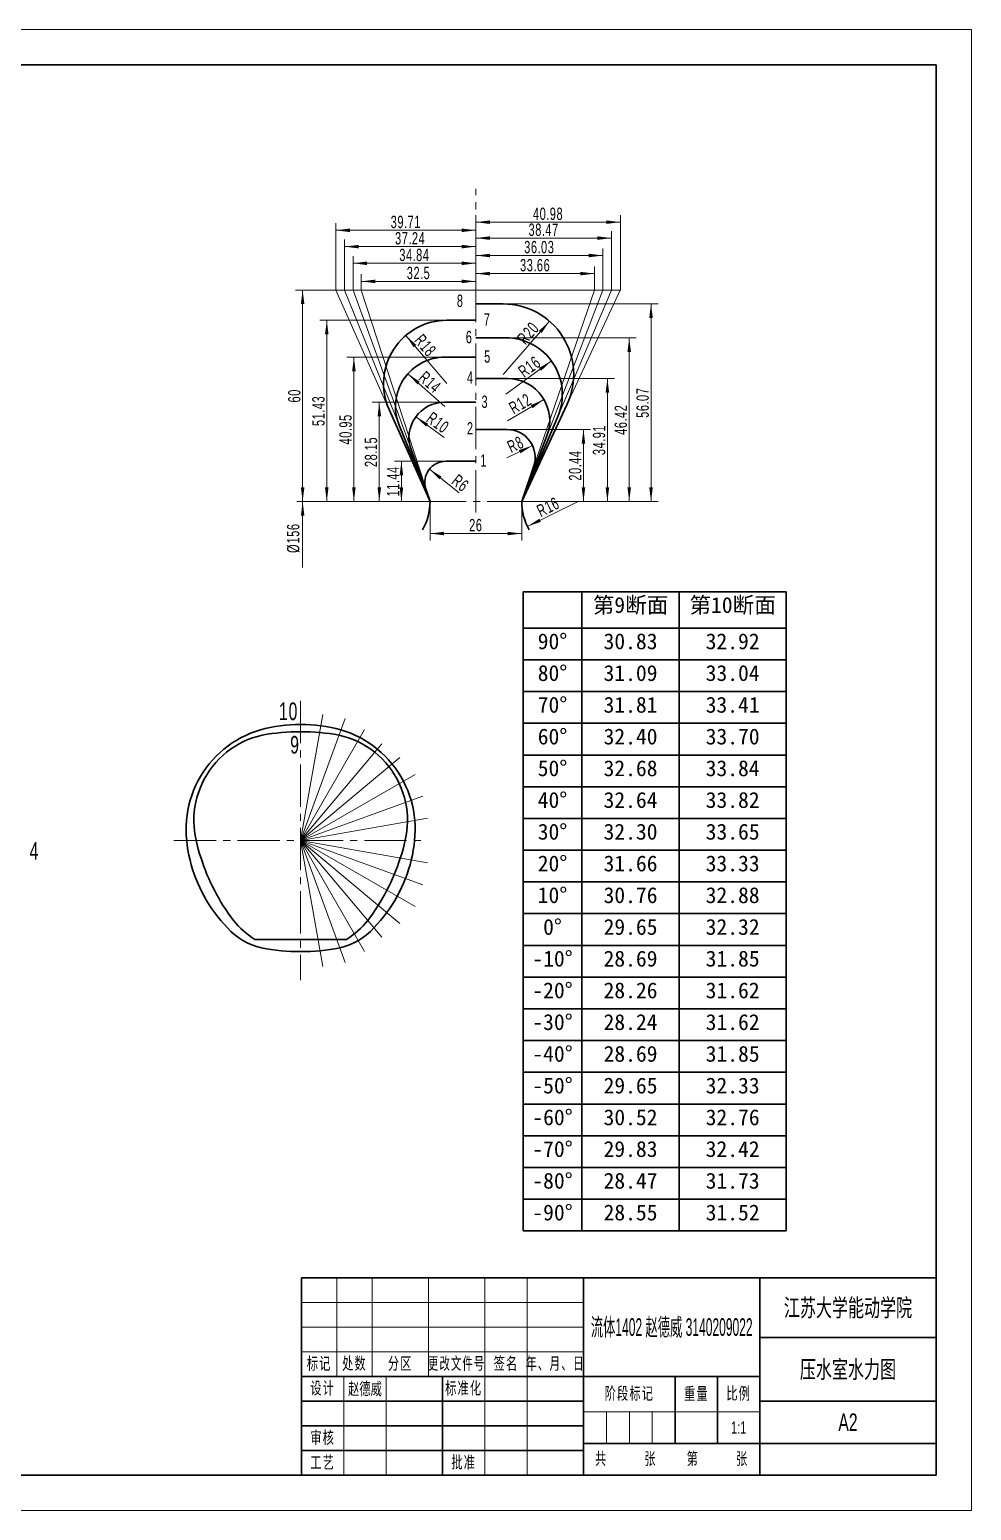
# Model space of a CAD drawing. Header units: millimetres. Extents: x -297 to 297, y -210 to 210.
# Drawn here: x 29.9 to 297, y -210 to 210 of the extents above; entities that cross this region are included whole.
import ezdxf
from ezdxf.enums import TextEntityAlignment as Align

# ---------------------------------------------------------------- set-up
doc = ezdxf.new("R2010")
doc.units = ezdxf.units.MM
doc.linetypes.add('点画线', pattern=[18, 12, -2, 2, -2])
doc.layers.get('0').update_dxf_attribs({"lineweight": 35})
for name, color, linetype, lineweight in [('中心线层', 1, '点画线', 18), ('尺寸线层', 3, 'Continuous', 18), ('粗实线层', 7, 'Continuous', 35), ('细实线层', 7, 'Continuous', 18)]:
    doc.layers.add(name, color=color, linetype=linetype, lineweight=lineweight)
doc.styles.get("Standard").update_dxf_attribs({"font": ''})
doc.styles.add('标准', font='FSGB2312.ttf', dxfattribs={"width": 0.667})
doc.styles.get('Standard').set_extended_font_data('宋体')
doc.dimstyles.new('标准', dxfattribs={"dimtxt": 3.5, "dimasz": 4, "dimexe": 2, "dimexo": 0, "dimtad": 1, "dimdsep": 46, "dimtxsty": '标准', "dimblk": '_CAXARROW', "dimcen": 0, "dimdle": 8, "dimazin": 2, "dimtfac": 0.707107, "dimtdec": 3, "dimtmove": 2, "dimatfit": 3, "dimfxl": 0, "dimfrac": 2, "dimtolj": 1, "dimarcsym": 0})

# ---------------------------------------------------------------- blocks, each defined once
blk = doc.blocks.new('$CAXA_FRAME_13B17AC1$')
at = {"layer": '粗实线层'}
for p, q in [((287, 200), (-287, 200)), ((287, -200), (287, 200)), ((-287, -200), (287, -200))]:
    blk.add_line(p, q, dxfattribs=at)
at = {"layer": '细实线层'}
for p, q in [((297, 210), (-297, 210)), ((297, -210), (297, 210)), ((-297, -210), (297, -210))]:
    blk.add_line(p, q, dxfattribs=at)
blk = doc.blocks.new('$CAXA_TITLE_151E506F$')
at = {"layer": '粗实线层'}
for p, q in [((0, 56), (-180, 56)), ((-180, 56), (-180, 0)), ((-100, 56), (-100, 0)), ((-50, 56), (-50, 0)), ((0, 0), (0, 56)), ((0, 39), (-50, 39)), ((-50, 28), (-180, 28)), ((-140, 28), (-140, 0)), ((-74, 28), (-74, 9)), ((-62, 28), (-62, 9)), ((-100, 21), (-180, 21)), ((0, 21), (-50, 21)), ((-100, 14), (-180, 14)), ((0, 9), (-100, 9)), ((-100, 7), (-180, 7)), ((0, 0), (-180, 0))]:
    blk.add_line(p, q, dxfattribs=at)
at = {"layer": '细实线层'}
for p, q in [((-170, 56), (-170, 28)), ((-160, 56), (-160, 28)), ((-144, 56), (-144, 28)), ((-128, 56), (-128, 0)), ((-116, 56), (-116, 0)), ((-100, 49), (-180, 49)), ((-100, 42), (-180, 42)), ((-100, 35), (-180, 35)), ((-168, 28), (-168, 0)), ((-156, 28), (-156, 0)), ((-50, 18), (-100, 18)), ((-93.5, 18), (-93.5, 9)), ((-87, 18), (-87, 9)), ((-80.5, 18), (-80.5, 9))]:
    blk.add_line(p, q, dxfattribs=at)
at = {"layer": '尺寸线层', "char_height": 3.5, "attachment_point": 5, "line_spacing_factor": 1.369753, "style": '标准'}
for s, insert, width in [('\\T1.1;标记', (-175, 31.5), 18), ('\\T1.1;处数', (-165, 31.5), 18), ('\\T1.1;分区', (-152, 31.5), 30), ('\\T1.1;{\\W0.618357;更改文件号}', (-136, 31.5), 30), ('\\T1.1;签名', (-122, 31.5), 22), ('\\T1.1;{\\W0.634692;年、月、日}', (-108, 31.5), 30), ('\\T1.1;设计', (-174, 24.5), 22), ('\\T1.1;标准化', (-134, 24.5), 22), ('\\T1.1;阶段标记', (-87, 23), 50), ('\\T1.1;重量', (-68, 23), 22), ('\\T1.1;比例', (-56, 23), 22), ('\\T1.1;审核', (-174, 10.5), 22), ('\\T1.1;工艺', (-174, 3.5), 22), ('\\T1.1;批准', (-134, 3.5), 22), ('\\T1.1;共', (-95, 4.5), 8), ('\\T1.1;张', (-81, 4.5), 8), ('\\T1.1;第', (-69, 4.5), 8), ('\\T1.1;张', (-55, 4.5), 8)]:
    blk.add_mtext(s, dxfattribs=dict(at, insert=insert, width=width))
at = {"layer": '尺寸线层', "style": '标准'}
for tag, height, width, p in [('标记C', 3.54, 0.667, (-175, 52.5)), ('处数C', 3.54, 0.667, (-165, 52.5)), ('分区C', 3.54, 0.667, (-152, 52.5)), ('更改文件号C', 3.54, 0.512156, (-136, 52.5)), ('更改签名C', 3.54, 0.459969, (-122, 52.5)), ('更改日期C', 3.54, 0.62723, (-108, 52.5)), ('单位名称', 5.05, 0.667, (-25, 47.5)), ('标记B', 3.54, 0.667, (-175, 45.5)), ('处数B', 3.54, 0.667, (-165, 45.5)), ('分区B', 3.54, 0.667, (-152, 45.5)), ('更改文件号B', 3.54, 0.512156, (-136, 45.5)), ('更改签名B', 3.54, 0.459969, (-122, 45.5)), ('更改日期B', 3.54, 0.62723, (-108, 45.5)), ('材料名称', 5.05, 0.667, (-75, 42)), ('标记A', 3.54, 0.667, (-175, 38.5)), ('处数A', 3.54, 0.667, (-165, 38.5)), ('分区A', 3.54, 0.667, (-152, 38.5)), ('更改文件号A', 3.54, 0.512156, (-136, 38.5)), ('更改签名A', 3.54, 0.459969, (-122, 38.5)), ('更改日期A', 3.54, 0.62723, (-108, 38.5)), ('图纸名称', 5.05, 0.667, (-25, 30)), ('设计', 3.54, 0.667, (-162, 24.5)), ('设计日期', 3.54, 0.667, (-148, 24.5)), ('标准化', 3.54, 0.667, (-122, 24.5)), ('标准化日期', 3.54, 0.569556, (-108, 24.5)), ('图纸编号', 5.05, 0.667, (-25, 15)), ('审核', 3.54, 0.667, (-162, 10.5)), ('审核日期', 3.54, 0.667, (-148, 10.5)), ('阶段标记S', 3.54, 0.229984, (-96.75, 13.5)), ('阶段标记A', 3.54, 0.229984, (-90.25, 13.5)), ('阶段标记B', 3.54, 0.229984, (-83.75, 13.5)), ('阶段标记C', 3.54, 0.229984, (-77.25, 13.5)), ('重量', 3.54, 0.667, (-68, 13.5)), ('图纸比例', 3.54, 0.524733, (-56, 13.5)), ('工艺', 3.54, 0.667, (-162, 3.5)), ('工艺日期', 3.54, 0.667, (-148, 3.5)), ('批准', 3.54, 0.667, (-122, 3.5)), ('批准日期', 3.54, 0.667, (-108, 3.5)), ('页数', 3.54, 0.667, (-88, 4.5)), ('页码', 3.54, 0.667, (-62, 4.5)), ('投影符号', 3.54, 0.667, (-25, 4.5))]:
    blk.add_attdef(tag, text='', height=height, dxfattribs=dict(at, width=width)).set_placement(p, align=Align.MIDDLE_CENTER)
blk = doc.blocks.new('*X3')
at = {"layer": '尺寸线层', "linetype": 'Continuous', "transparency": 16777216}
for points in [[(143.45, 67.07), (147.45, 67.57), (147.45, 66.57)], [(169.45, 67.07), (165.45, 67.57), (165.45, 66.57)]]:
    blk.add_hatch(color=0, dxfattribs=at).paths.add_polyline_path(points, flags=0)
at = {"layer": '尺寸线层', "color": 0, "linetype": 'Continuous', "transparency": 16777216}
for p, q in [((143.45, 76.14), (143.45, 65.07)), ((169.45, 76.14), (169.45, 65.07)), ((143.45, 67.07), (169.45, 67.07))]:
    blk.add_line(p, q, dxfattribs=at)
at = {"layer": '尺寸线层', "color": 0, "transparency": 16777216, "insert": (156.45, 69.43), "char_height": 3.5, "width": 7, "attachment_point": 5, "line_spacing_factor": 1.15057, "style": '标准'}
blk.add_mtext('\\T1.1;26', dxfattribs=at)
blk = doc.blocks.new('_CAXARROW')
blk.add_hatch(color=0).paths.add_polyline_path([(0, 0), (-1, 0.125), (-1, -0.125)], flags=0)
blk = doc.blocks.new('*X4')
at = {"layer": '尺寸线层', "linetype": 'Continuous', "transparency": 16777216}
blk.add_hatch(color=0, dxfattribs=at).paths.add_polyline_path([(177.35, 127.28), (175.1, 123.93), (174.35, 124.59)], flags=0)
at = {"layer": '尺寸线层', "color": 0, "linetype": 'Continuous', "transparency": 16777216}
blk.add_line((177.35, 127.28), (164.2, 112.21), dxfattribs=at)
at = {"layer": '尺寸线层', "color": 0, "linetype": 'Continuous', "transparency": 16777216, "insert": (171.29, 123.91), "char_height": 3.5, "width": 9.6812, "attachment_point": 5, "rotation": 48.8755, "line_spacing_factor": 1.15057, "style": '标准'}
blk.add_mtext('\\T1.1;R20', dxfattribs=at)
blk = doc.blocks.new('*X5')
at = {"layer": '尺寸线层', "linetype": 'Continuous', "transparency": 16777216}
blk.add_hatch(color=0, dxfattribs=at).paths.add_polyline_path([(143.29, 85.32), (146.73, 83.22), (146.11, 82.44)], flags=0)
at = {"layer": '尺寸线层', "color": 0, "linetype": 'Continuous', "transparency": 16777216}
blk.add_line((143.29, 85.32), (151.74, 78.6), dxfattribs=at)
at = {"layer": '尺寸线层', "color": 0, "linetype": 'Continuous', "transparency": 16777216, "insert": (152.05, 81.36), "char_height": 3.5, "width": 7, "attachment_point": 5, "rotation": 321.5053, "line_spacing_factor": 1.15057, "style": '标准'}
blk.add_mtext('\\T1.1;R6', dxfattribs=at)
blk = doc.blocks.new('*X6')
at = {"layer": '尺寸线层', "linetype": 'Continuous', "transparency": 16777216}
blk.add_hatch(color=0, dxfattribs=at).paths.add_polyline_path([(136.59, 123.28), (139.57, 120.56), (138.8, 119.91)], flags=0)
at = {"layer": '尺寸线层', "color": 0, "linetype": 'Continuous', "transparency": 16777216}
blk.add_line((136.59, 123.28), (148.26, 109.58), dxfattribs=at)
at = {"layer": '尺寸线层', "color": 0, "linetype": 'Continuous', "transparency": 16777216, "insert": (142.12, 120.42), "char_height": 3.5, "width": 9.4541, "attachment_point": 5, "rotation": 310.4339, "line_spacing_factor": 1.15057, "style": '标准'}
blk.add_mtext('\\T1.1;R18', dxfattribs=at)
blk = doc.blocks.new('*X7')
at = {"layer": '尺寸线层', "linetype": 'Continuous', "transparency": 16777216}
for points in [[(123.95, 138.59), (127.95, 139.09), (127.95, 138.09)], [(156.45, 138.59), (152.45, 139.09), (152.45, 138.09)]]:
    blk.add_hatch(color=0, dxfattribs=at).paths.add_polyline_path(points, flags=0)
at = {"layer": '尺寸线层', "color": 0, "linetype": 'Continuous', "transparency": 16777216}
for p, q in [((123.95, 136.14), (123.95, 140.59)), ((156.45, 136.14), (156.45, 140.59)), ((123.95, 138.59), (156.45, 138.59))]:
    blk.add_line(p, q, dxfattribs=at)
at = {"layer": '尺寸线层', "color": 0, "transparency": 16777216, "insert": (140.2, 140.95), "char_height": 3.5, "width": 12.5281, "attachment_point": 5, "line_spacing_factor": 1.15057, "style": '标准'}
blk.add_mtext('\\T1.1;32.5', dxfattribs=at)
blk = doc.blocks.new('*X8')
at = {"layer": '尺寸线层', "linetype": 'Continuous', "transparency": 16777216}
for points in [[(156.45, 140.8), (160.45, 141.3), (160.45, 140.3)], [(190.11, 140.8), (186.11, 141.3), (186.11, 140.3)]]:
    blk.add_hatch(color=0, dxfattribs=at).paths.add_polyline_path(points, flags=0)
at = {"layer": '尺寸线层', "color": 0, "linetype": 'Continuous', "transparency": 16777216}
for p, q in [((156.45, 136.14), (156.45, 142.8)), ((190.11, 136.14), (190.11, 142.8)), ((156.45, 140.8), (190.11, 140.8))]:
    blk.add_line(p, q, dxfattribs=at)
at = {"layer": '尺寸线层', "color": 0, "transparency": 16777216, "insert": (173.28, 143.16), "char_height": 3.5, "width": 16.1068, "attachment_point": 5, "line_spacing_factor": 1.15057, "style": '标准'}
blk.add_mtext('\\T1.1;33.66', dxfattribs=at)
blk = doc.blocks.new('*X9')
at = {"layer": '尺寸线层', "linetype": 'Continuous', "transparency": 16777216}
for points in [[(121.61, 143.72), (125.61, 144.22), (125.61, 143.22)], [(156.45, 143.72), (152.45, 144.22), (152.45, 143.22)]]:
    blk.add_hatch(color=0, dxfattribs=at).paths.add_polyline_path(points, flags=0)
at = {"layer": '尺寸线层', "color": 0, "linetype": 'Continuous', "transparency": 16777216}
for p, q in [((121.61, 136.14), (121.61, 145.72)), ((121.61, 143.72), (156.45, 143.72)), ((156.45, 136.14), (156.45, 145.72))]:
    blk.add_line(p, q, dxfattribs=at)
at = {"layer": '尺寸线层', "color": 0, "transparency": 16777216, "insert": (139.03, 146.07), "char_height": 3.5, "width": 16.1068, "attachment_point": 5, "line_spacing_factor": 1.15057, "style": '标准'}
blk.add_mtext('\\T1.1;34.84', dxfattribs=at)
blk = doc.blocks.new('*X10')
at = {"layer": '尺寸线层', "linetype": 'Continuous', "transparency": 16777216}
for points in [[(156.45, 145.93), (160.45, 145.43), (160.45, 146.43)], [(192.48, 145.93), (188.48, 145.43), (188.48, 146.43)]]:
    blk.add_hatch(color=0, dxfattribs=at).paths.add_polyline_path(points, flags=0)
at = {"layer": '尺寸线层', "color": 0, "linetype": 'Continuous', "transparency": 16777216}
for p, q in [((156.45, 136.14), (156.45, 147.93)), ((192.48, 136.14), (192.48, 147.93)), ((192.48, 145.93), (156.45, 145.93))]:
    blk.add_line(p, q, dxfattribs=at)
at = {"layer": '尺寸线层', "color": 0, "transparency": 16777216, "insert": (174.46, 148.29), "char_height": 3.5, "width": 16.233, "attachment_point": 5, "line_spacing_factor": 1.15057, "style": '标准'}
blk.add_mtext('\\T1.1;36.03', dxfattribs=at)
blk = doc.blocks.new('*X11')
at = {"layer": '尺寸线层', "linetype": 'Continuous', "transparency": 16777216}
for points in [[(119.21, 148.45), (123.21, 148.95), (123.21, 147.95)], [(156.45, 148.45), (152.45, 148.95), (152.45, 147.95)]]:
    blk.add_hatch(color=0, dxfattribs=at).paths.add_polyline_path(points, flags=0)
at = {"layer": '尺寸线层', "color": 0, "linetype": 'Continuous', "transparency": 16777216}
for p, q in [((119.21, 136.14), (119.21, 150.45)), ((119.21, 148.45), (156.45, 148.45)), ((156.45, 136.14), (156.45, 150.45))]:
    blk.add_line(p, q, dxfattribs=at)
at = {"layer": '尺寸线层', "color": 0, "transparency": 16777216, "insert": (137.83, 150.8), "char_height": 3.5, "width": 16.1068, "attachment_point": 5, "line_spacing_factor": 1.15057, "style": '标准'}
blk.add_mtext('\\T1.1;37.24', dxfattribs=at)
blk = doc.blocks.new('*X12')
at = {"layer": '尺寸线层', "linetype": 'Continuous', "transparency": 16777216}
for points in [[(156.45, 150.86), (160.45, 150.36), (160.45, 151.36)], [(194.92, 150.86), (190.92, 150.36), (190.92, 151.36)]]:
    blk.add_hatch(color=0, dxfattribs=at).paths.add_polyline_path(points, flags=0)
at = {"layer": '尺寸线层', "color": 0, "linetype": 'Continuous', "transparency": 16777216}
for p, q in [((156.45, 136.14), (156.45, 152.86)), ((194.92, 136.14), (194.92, 152.86)), ((194.92, 150.86), (156.45, 150.86))]:
    blk.add_line(p, q, dxfattribs=at)
at = {"layer": '尺寸线层', "color": 0, "transparency": 16777216, "insert": (175.68, 153.22), "char_height": 3.5, "width": 16.1068, "attachment_point": 5, "line_spacing_factor": 1.15057, "style": '标准'}
blk.add_mtext('\\T1.1;38.47', dxfattribs=at)
blk = doc.blocks.new('*X13')
at = {"layer": '尺寸线层', "linetype": 'Continuous', "transparency": 16777216}
for points in [[(116.73, 153.07), (120.73, 152.57), (120.73, 153.57)], [(156.45, 153.07), (152.45, 152.57), (152.45, 153.57)]]:
    blk.add_hatch(color=0, dxfattribs=at).paths.add_polyline_path(points, flags=0)
at = {"layer": '尺寸线层', "color": 0, "linetype": 'Continuous', "transparency": 16777216}
for p, q in [((116.73, 136.14), (116.73, 155.07)), ((156.45, 153.07), (116.73, 153.07)), ((156.45, 136.14), (156.45, 155.07))]:
    blk.add_line(p, q, dxfattribs=at)
at = {"layer": '尺寸线层', "color": 0, "transparency": 16777216, "insert": (136.59, 155.43), "char_height": 3.5, "width": 15.9301, "attachment_point": 5, "line_spacing_factor": 1.15057, "style": '标准'}
blk.add_mtext('\\T1.1;39.71', dxfattribs=at)
blk = doc.blocks.new('*X14')
at = {"layer": '尺寸线层', "linetype": 'Continuous', "transparency": 16777216}
for points in [[(156.45, 155.38), (160.45, 154.88), (160.45, 155.88)], [(197.43, 155.38), (193.43, 154.88), (193.43, 155.88)]]:
    blk.add_hatch(color=0, dxfattribs=at).paths.add_polyline_path(points, flags=0)
at = {"layer": '尺寸线层', "color": 0, "linetype": 'Continuous', "transparency": 16777216}
for p, q in [((156.45, 136.14), (156.45, 157.38)), ((197.43, 136.14), (197.43, 157.38)), ((197.43, 155.38), (156.45, 155.38))]:
    blk.add_line(p, q, dxfattribs=at)
at = {"layer": '尺寸线层', "color": 0, "transparency": 16777216, "insert": (176.94, 157.74), "char_height": 3.5, "width": 16.3592, "attachment_point": 5, "line_spacing_factor": 1.15057, "style": '标准'}
blk.add_mtext('\\T1.1;40.98', dxfattribs=at)
blk = doc.blocks.new('*X15')
at = {"layer": '尺寸线层', "linetype": 'Continuous', "transparency": 16777216}
blk.add_hatch(color=0, dxfattribs=at).paths.add_polyline_path([(171.09, 69.08), (174.46, 71.29), (174.9, 70.4)], flags=0)
at = {"layer": '尺寸线层', "color": 0, "linetype": 'Continuous', "transparency": 16777216}
blk.add_line((171.09, 69.08), (185.45, 76.14), dxfattribs=at)
at = {"layer": '尺寸线层', "color": 0, "linetype": 'Continuous', "transparency": 16777216, "insert": (176.95, 74.59), "char_height": 3.5, "width": 9.4793, "attachment_point": 5, "rotation": 26.1874, "line_spacing_factor": 1.15057, "style": '标准'}
blk.add_mtext('\\T1.1;R16', dxfattribs=at)
blk = doc.blocks.new('*X16')
at = {"layer": '尺寸线层', "linetype": 'Continuous', "transparency": 16777216}
for points in [[(135.33, 87.58), (135.83, 83.58), (134.83, 83.58)], [(135.33, 76.14), (135.83, 80.14), (134.83, 80.14)]]:
    blk.add_hatch(color=0, dxfattribs=at).paths.add_polyline_path(points, flags=0)
at = {"layer": '尺寸线层', "color": 0, "linetype": 'Continuous', "transparency": 16777216}
for p, q in [((147.99, 87.58), (133.33, 87.58)), ((135.33, 87.58), (135.33, 76.14)), ((143.45, 76.14), (133.33, 76.14))]:
    blk.add_line(p, q, dxfattribs=at)
at = {"layer": '尺寸线层', "color": 0, "transparency": 16777216, "insert": (132.97, 81.86), "char_height": 3.5, "width": 16.2077, "attachment_point": 5, "rotation": 90, "line_spacing_factor": 1.15057, "style": '标准'}
blk.add_mtext('\\T1.1;11.44', dxfattribs=at)
blk = doc.blocks.new('*X17')
at = {"layer": '尺寸线层', "linetype": 'Continuous', "transparency": 16777216}
for points in [[(129.07, 104.29), (129.57, 100.29), (128.57, 100.29)], [(129.07, 76.14), (129.57, 80.14), (128.57, 80.14)]]:
    blk.add_hatch(color=0, dxfattribs=at).paths.add_polyline_path(points, flags=0)
at = {"layer": '尺寸线层', "color": 0, "linetype": 'Continuous', "transparency": 16777216}
for p, q in [((147.48, 104.29), (127.07, 104.29)), ((129.07, 104.29), (129.07, 76.14)), ((143.45, 76.14), (127.07, 76.14))]:
    blk.add_line(p, q, dxfattribs=at)
at = {"layer": '尺寸线层', "color": 0, "transparency": 16777216, "insert": (126.72, 90.21), "char_height": 3.5, "width": 16.3339, "attachment_point": 5, "rotation": 90, "line_spacing_factor": 1.15057, "style": '标准'}
blk.add_mtext('\\T1.1;28.15', dxfattribs=at)
blk = doc.blocks.new('*X18')
at = {"layer": '尺寸线层', "linetype": 'Continuous', "transparency": 16777216}
for points in [[(121.86, 117.09), (121.36, 113.09), (122.36, 113.09)], [(121.86, 76.14), (121.36, 80.14), (122.36, 80.14)]]:
    blk.add_hatch(color=0, dxfattribs=at).paths.add_polyline_path(points, flags=0)
at = {"layer": '尺寸线层', "color": 0, "linetype": 'Continuous', "transparency": 16777216}
for p, q in [((147.66, 117.09), (119.86, 117.09)), ((121.86, 76.14), (121.86, 117.09)), ((143.22, 76.14), (119.86, 76.14))]:
    blk.add_line(p, q, dxfattribs=at)
at = {"layer": '尺寸线层', "color": 0, "transparency": 16777216, "insert": (119.5, 96.62), "char_height": 3.5, "width": 16.3592, "attachment_point": 5, "rotation": 90, "line_spacing_factor": 1.15057, "style": '标准'}
blk.add_mtext('\\T1.1;40.95', dxfattribs=at)
blk = doc.blocks.new('*X19')
at = {"layer": '尺寸线层', "linetype": 'Continuous', "transparency": 16777216}
for points in [[(114.16, 127.58), (114.66, 123.58), (113.66, 123.58)], [(114.16, 76.14), (114.66, 80.14), (113.66, 80.14)]]:
    blk.add_hatch(color=0, dxfattribs=at).paths.add_polyline_path(points, flags=0)
at = {"layer": '尺寸线层', "color": 0, "linetype": 'Continuous', "transparency": 16777216}
for p, q in [((148.26, 127.58), (112.16, 127.58)), ((114.16, 127.58), (114.16, 76.14)), ((143.45, 76.14), (112.16, 76.14))]:
    blk.add_line(p, q, dxfattribs=at)
at = {"layer": '尺寸线层', "color": 0, "transparency": 16777216, "insert": (111.81, 101.86), "char_height": 3.5, "width": 16.4096, "attachment_point": 5, "rotation": 90, "line_spacing_factor": 1.15057, "style": '标准'}
blk.add_mtext('\\T1.1;51.43', dxfattribs=at)
blk = doc.blocks.new('*X20')
at = {"layer": '尺寸线层', "linetype": 'Continuous', "transparency": 16777216}
for points in [[(186.97, 96.58), (187.47, 92.58), (186.47, 92.58)], [(186.97, 76.14), (187.47, 80.14), (186.47, 80.14)]]:
    blk.add_hatch(color=0, dxfattribs=at).paths.add_polyline_path(points, flags=0)
at = {"layer": '尺寸线层', "color": 0, "linetype": 'Continuous', "transparency": 16777216}
for p, q in [((165.27, 96.58), (188.97, 96.58)), ((186.97, 96.58), (186.97, 76.14)), ((169.45, 76.14), (188.97, 76.14))]:
    blk.add_line(p, q, dxfattribs=at)
at = {"layer": '尺寸线层', "color": 0, "transparency": 16777216, "insert": (184.62, 86.36), "char_height": 3.5, "width": 16.3592, "attachment_point": 5, "rotation": 90, "line_spacing_factor": 1.15057, "style": '标准'}
blk.add_mtext('\\T1.1;20.44', dxfattribs=at)
blk = doc.blocks.new('*X21')
at = {"layer": '尺寸线层', "linetype": 'Continuous', "transparency": 16777216}
for points in [[(193.76, 111.05), (194.26, 107.05), (193.26, 107.05)], [(193.76, 76.14), (194.26, 80.14), (193.26, 80.14)]]:
    blk.add_hatch(color=0, dxfattribs=at).paths.add_polyline_path(points, flags=0)
at = {"layer": '尺寸线层', "color": 0, "linetype": 'Continuous', "transparency": 16777216}
for p, q in [((165.39, 111.05), (195.76, 111.05)), ((193.76, 111.05), (193.76, 76.14)), ((169.45, 76.14), (195.76, 76.14))]:
    blk.add_line(p, q, dxfattribs=at)
at = {"layer": '尺寸线层', "color": 0, "transparency": 16777216, "insert": (191.41, 93.6), "char_height": 3.5, "width": 15.9301, "attachment_point": 5, "rotation": 90, "line_spacing_factor": 1.15057, "style": '标准'}
blk.add_mtext('\\T1.1;34.91', dxfattribs=at)
blk = doc.blocks.new('*X22')
at = {"layer": '尺寸线层', "linetype": 'Continuous', "transparency": 16777216}
for points in [[(199.95, 122.56), (199.45, 118.56), (200.45, 118.56)], [(199.95, 76.14), (199.45, 80.14), (200.45, 80.14)]]:
    blk.add_hatch(color=0, dxfattribs=at).paths.add_polyline_path(points, flags=0)
at = {"layer": '尺寸线层', "color": 0, "linetype": 'Continuous', "transparency": 16777216}
for p, q in [((164.98, 122.56), (201.95, 122.56)), ((199.95, 76.14), (199.95, 122.56)), ((169.63, 76.14), (201.95, 76.14))]:
    blk.add_line(p, q, dxfattribs=at)
at = {"layer": '尺寸线层', "color": 0, "transparency": 16777216, "insert": (197.59, 99.35), "char_height": 3.5, "width": 16.3844, "attachment_point": 5, "rotation": 90, "line_spacing_factor": 1.15057, "style": '标准'}
blk.add_mtext('\\T1.1;46.42', dxfattribs=at)
blk = doc.blocks.new('*X23')
at = {"layer": '尺寸线层', "linetype": 'Continuous', "transparency": 16777216}
for points in [[(206.13, 132.21), (206.63, 128.21), (205.63, 128.21)], [(206.13, 76.14), (206.63, 80.14), (205.63, 80.14)]]:
    blk.add_hatch(color=0, dxfattribs=at).paths.add_polyline_path(points, flags=0)
at = {"layer": '尺寸线层', "color": 0, "linetype": 'Continuous', "transparency": 16777216}
for p, q in [((164.2, 132.21), (208.13, 132.21)), ((206.13, 132.21), (206.13, 76.14)), ((169.45, 76.14), (208.13, 76.14))]:
    blk.add_line(p, q, dxfattribs=at)
at = {"layer": '尺寸线层', "color": 0, "transparency": 16777216, "insert": (203.78, 104.18), "char_height": 3.5, "width": 16.2835, "attachment_point": 5, "rotation": 90, "line_spacing_factor": 1.15057, "style": '标准'}
blk.add_mtext('\\T1.1;56.07', dxfattribs=at)
blk = doc.blocks.new('*X24')
at = {"layer": '尺寸线层', "linetype": 'Continuous', "transparency": 16777216}
blk.add_hatch(color=0, dxfattribs=at).paths.add_polyline_path([(177.9, 116.01), (174.96, 113.24), (174.37, 114.05)], flags=0)
at = {"layer": '尺寸线层', "color": 0, "linetype": 'Continuous', "transparency": 16777216}
blk.add_line((177.9, 116.01), (164.98, 106.56), dxfattribs=at)
at = {"layer": '尺寸线层', "color": 0, "linetype": 'Continuous', "transparency": 16777216, "insert": (171.67, 114.37), "char_height": 3.5, "width": 9.4793, "attachment_point": 5, "rotation": 36.1684, "line_spacing_factor": 1.15057, "style": '标准'}
blk.add_mtext('\\T1.1;R16', dxfattribs=at)
blk = doc.blocks.new('*X25')
at = {"layer": '尺寸线层', "linetype": 'Continuous', "transparency": 16777216}
blk.add_hatch(color=0, dxfattribs=at).paths.add_polyline_path([(137.2, 112.4), (140.52, 110.12), (139.86, 109.37)], flags=0)
at = {"layer": '尺寸线层', "color": 0, "linetype": 'Continuous', "transparency": 16777216}
blk.add_line((137.2, 112.4), (147.66, 103.09), dxfattribs=at)
at = {"layer": '尺寸线层', "color": 0, "linetype": 'Continuous', "transparency": 16777216, "insert": (143.44, 110.01), "char_height": 3.5, "width": 9.4793, "attachment_point": 5, "rotation": 318.3048, "line_spacing_factor": 1.15057, "style": '标准'}
blk.add_mtext('\\T1.1;R14', dxfattribs=at)
blk = doc.blocks.new('*X26')
at = {"layer": '尺寸线层', "linetype": 'Continuous', "transparency": 16777216}
blk.add_hatch(color=0, dxfattribs=at).paths.add_polyline_path([(175.77, 105.07), (172.56, 102.63), (172.06, 103.5)], flags=0)
at = {"layer": '尺寸线层', "color": 0, "linetype": 'Continuous', "transparency": 16777216}
blk.add_line((175.77, 105.07), (165.39, 99.05), dxfattribs=at)
at = {"layer": '尺寸线层', "color": 0, "linetype": 'Continuous', "transparency": 16777216, "insert": (169.05, 103.9), "char_height": 3.5, "width": 9.4793, "attachment_point": 5, "rotation": 30.1052, "line_spacing_factor": 1.15057, "style": '标准'}
blk.add_mtext('\\T1.1;R12', dxfattribs=at)
blk = doc.blocks.new('*X27')
at = {"layer": '尺寸线层', "linetype": 'Continuous', "transparency": 16777216}
blk.add_hatch(color=0, dxfattribs=at).paths.add_polyline_path([(139.4, 100.17), (142.93, 98.22), (142.34, 97.41)], flags=0)
at = {"layer": '尺寸线层', "color": 0, "linetype": 'Continuous', "transparency": 16777216}
blk.add_line((139.4, 100.17), (147.48, 94.29), dxfattribs=at)
at = {"layer": '尺寸线层', "color": 0, "linetype": 'Continuous', "transparency": 16777216, "insert": (145.67, 98.52), "char_height": 3.5, "width": 9.6812, "attachment_point": 5, "rotation": 323.9704, "line_spacing_factor": 1.15057, "style": '标准'}
blk.add_mtext('\\T1.1;R10', dxfattribs=at)
blk = doc.blocks.new('*X28')
at = {"layer": '尺寸线层', "linetype": 'Continuous', "transparency": 16777216}
blk.add_hatch(color=0, dxfattribs=at).paths.add_polyline_path([(172.5, 92), (169.1, 89.84), (168.67, 90.75)], flags=0)
at = {"layer": '尺寸线层', "color": 0, "linetype": 'Continuous', "transparency": 16777216}
blk.add_line((172.5, 92), (165.27, 88.58), dxfattribs=at)
at = {"layer": '尺寸线层', "color": 0, "linetype": 'Continuous', "transparency": 16777216, "insert": (167.71, 92.34), "char_height": 3.5, "width": 7, "attachment_point": 5, "rotation": 25.3028, "line_spacing_factor": 1.15057, "style": '标准'}
blk.add_mtext('\\T1.1;R8', dxfattribs=at)
blk = doc.blocks.new('*X29')
at = {"layer": '尺寸线层', "linetype": 'Continuous', "transparency": 16777216}
for points in [[(107.32, 136.14), (107.82, 132.14), (106.82, 132.14)], [(107.32, 76.14), (107.82, 80.14), (106.82, 80.14)]]:
    blk.add_hatch(color=0, dxfattribs=at).paths.add_polyline_path(points, flags=0)
at = {"layer": '尺寸线层', "color": 0, "linetype": 'Continuous', "transparency": 16777216}
for p, q in [((116.73, 136.14), (105.32, 136.14)), ((107.32, 136.14), (107.32, 76.14)), ((105.69, 76.14), (109.32, 76.14))]:
    blk.add_line(p, q, dxfattribs=at)
at = {"layer": '尺寸线层', "color": 0, "transparency": 16777216, "insert": (104.97, 106.14), "char_height": 3.5, "width": 7, "attachment_point": 5, "rotation": 90, "line_spacing_factor": 1.15057, "style": '标准'}
blk.add_mtext('\\T1.1;60', dxfattribs=at)
blk = doc.blocks.new('*X30')
at = {"layer": '尺寸线层', "linetype": 'Continuous'}
blk.add_hatch(color=0, dxfattribs=at).paths.add_polyline_path([(107.32, 76.14), (107.82, 72.14), (106.82, 72.14)], flags=0)
blk.add_hatch(color=0, dxfattribs=at).paths.add_polyline_path([(107.32, 76.14), (107.82, 72.14), (106.82, 72.14)], flags=0)
blk.add_hatch(color=0, dxfattribs=at).paths.add_polyline_path([(107.32, 76.14), (107.82, 72.14), (106.82, 72.14)], flags=0)
blk.add_hatch(color=0, dxfattribs=at).paths.add_polyline_path([(107.32, 76.14), (107.82, 72.14), (106.82, 72.14)], flags=0)
blk.add_hatch(color=0, dxfattribs=at).paths.add_polyline_path([(107.32, 76.14), (107.82, 72.14), (106.82, 72.14)], flags=0)
blk.add_hatch(color=0, dxfattribs=at).paths.add_polyline_path([(107.32, 76.14), (107.82, 72.14), (106.82, 72.14)], flags=0)
blk.add_hatch(color=0, dxfattribs=at).paths.add_polyline_path([(107.32, 76.14), (107.82, 72.14), (106.82, 72.14)], flags=0)
blk.add_hatch(color=0, dxfattribs=at).paths.add_polyline_path([(107.32, 76.14), (107.82, 72.14), (106.82, 72.14)], flags=0)
blk.add_hatch(color=0, dxfattribs=at).paths.add_polyline_path([(107.32, 76.14), (107.82, 72.14), (106.82, 72.14)], flags=0)
blk.add_hatch(color=0, dxfattribs=at).paths.add_polyline_path([(107.32, 76.14), (107.82, 72.14), (106.82, 72.14)], flags=0)
blk.add_hatch(color=0, dxfattribs=at).paths.add_polyline_path([(107.32, 76.14), (107.82, 72.14), (106.82, 72.14)], flags=0)
blk.add_hatch(color=0, dxfattribs=at).paths.add_polyline_path([(107.32, 76.14), (107.82, 72.14), (106.82, 72.14)], flags=0)
blk.add_hatch(color=0, dxfattribs=at).paths.add_polyline_path([(107.32, 76.14), (107.82, 72.14), (106.82, 72.14)], flags=0)
blk.add_hatch(color=0, dxfattribs=at).paths.add_polyline_path([(107.32, 76.14), (107.82, 72.14), (106.82, 72.14)], flags=0)
blk.add_hatch(color=0, dxfattribs=at).paths.add_polyline_path([(107.32, 76.14), (107.82, 72.14), (106.82, 72.14)], flags=0)
blk.add_hatch(color=0, dxfattribs=at).paths.add_polyline_path([(107.32, 76.14), (107.82, 72.14), (106.82, 72.14)], flags=0)
at = {"layer": '尺寸线层', "color": 0, "linetype": 'Continuous'}
for q in [(107.32, 57.43), (107.32, 76.14), (107.32, 57.43), (107.32, 76.14), (107.32, 57.43), (107.32, 76.14), (107.32, 57.43), (107.32, 76.14), (107.32, 57.43), (107.32, 76.14), (107.32, 57.43), (107.32, 76.14), (107.32, 57.43), (107.32, 76.14), (107.32, 57.43), (107.32, 76.14), (107.32, 57.43), (107.32, 76.14), (107.32, 57.43), (107.32, 76.14), (107.32, 57.43), (107.32, 76.14), (107.32, 57.43), (107.32, 76.14), (107.32, 57.43), (107.32, 76.14), (107.32, 57.43), (107.32, 76.14), (107.32, 57.43), (107.32, 76.14), (107.32, 57.43), (107.32, 76.14)]:
    blk.add_line((107.32, 76.14), q, dxfattribs=at)
at = {"layer": '尺寸线层', "color": 0, "insert": (104.7, 65.76), "char_height": 3.5, "width": 15.0771, "attachment_point": 5, "rotation": 90, "line_spacing_factor": 1.15057, "style": '标准'}
blk.add_mtext('\\T1.1;%%C156', dxfattribs=at)
blk.add_mtext('\\T1.1;%%C156', dxfattribs=at)
blk.add_mtext('\\T1.1;%%C156', dxfattribs=at)
blk.add_mtext('\\T1.1;%%C156', dxfattribs=at)
blk.add_mtext('\\T1.1;%%C156', dxfattribs=at)
blk.add_mtext('\\T1.1;%%C156', dxfattribs=at)
blk.add_mtext('\\T1.1;%%C156', dxfattribs=at)
blk.add_mtext('\\T1.1;%%C156', dxfattribs=at)
blk.add_mtext('\\T1.1;%%C156', dxfattribs=at)
blk.add_mtext('\\T1.1;%%C156', dxfattribs=at)
blk.add_mtext('\\T1.1;%%C156', dxfattribs=at)
blk.add_mtext('\\T1.1;%%C156', dxfattribs=at)
blk.add_mtext('\\T1.1;%%C156', dxfattribs=at)
blk.add_mtext('\\T1.1;%%C156', dxfattribs=at)
blk.add_mtext('\\T1.1;%%C156', dxfattribs=at)
blk.add_mtext('\\T1.1;%%C156', dxfattribs=at)
blk = doc.blocks.new('*T33')
at = {"layer": '粗实线层', "color": 0, "linetype": 'ByBlock', "lineweight": -2}
for p, q in [((0, 0), (74.63, 0)), ((0, 0), (0, -181.29)), ((16.72, 0), (16.72, -181.29)), ((44.27, 0), (44.27, -181.29)), ((74.63, 0), (74.63, -181.29)), ((0, -10.29), (74.63, -10.29)), ((0, -19.29), (74.63, -19.29)), ((0, -28.29), (74.63, -28.29)), ((0, -37.29), (74.63, -37.29)), ((0, -46.29), (74.63, -46.29)), ((0, -55.29), (74.63, -55.29)), ((0, -64.29), (74.63, -64.29)), ((0, -73.29), (74.63, -73.29)), ((0, -82.29), (74.63, -82.29)), ((0, -91.29), (74.63, -91.29)), ((0, -100.29), (74.63, -100.29)), ((0, -109.29), (74.63, -109.29)), ((0, -118.29), (74.63, -118.29)), ((0, -127.29), (74.63, -127.29)), ((0, -136.29), (74.63, -136.29)), ((0, -145.29), (74.63, -145.29)), ((0, -154.29), (74.63, -154.29)), ((0, -163.29), (74.63, -163.29)), ((0, -172.29), (74.63, -172.29)), ((0, -181.29), (74.63, -181.29))]:
    blk.add_line(p, q, dxfattribs=at)
at = {"layer": '粗实线层', "color": 0, "char_height": 4.5, "attachment_point": 2}
for s, insert, width in [('第9断面', (30.49, -1.5), 24.5504), ('第10断面', (59.45, -1.5), 27.3637), ('90%%D', (8.36, -11.79), 13.715), ('30.83', (30.49, -11.79), 24.5504), ('32.92', (59.45, -11.79), 27.3637), ('80%%D', (8.36, -20.79), 13.715), ('31.09', (30.49, -20.79), 24.5504), ('33.04', (59.45, -20.79), 27.3637), ('70%%D', (8.36, -29.79), 13.715), ('31.81', (30.49, -29.79), 24.5504), ('33.41', (59.45, -29.79), 27.3637), ('60%%D', (8.36, -38.79), 13.715), ('32.40', (30.49, -38.79), 24.5504), ('33.70', (59.45, -38.79), 27.3637), ('50%%D', (8.36, -47.79), 13.715), ('32.68', (30.49, -47.79), 24.5504), ('33.84', (59.45, -47.79), 27.3637), ('40%%D', (8.36, -56.79), 13.715), ('32.64', (30.49, -56.79), 24.5504), ('33.82', (59.45, -56.79), 27.3637), ('30%%D', (8.36, -65.79), 13.715), ('32.30', (30.49, -65.79), 24.5504), ('33.65', (59.45, -65.79), 27.3637), ('20%%D', (8.36, -74.79), 13.715), ('31.66', (30.49, -74.79), 24.5504), ('33.33', (59.45, -74.79), 27.3637), ('10%%D', (8.36, -83.79), 13.715), ('30.76', (30.49, -83.79), 24.5504), ('32.88', (59.45, -83.79), 27.3637), ('0%%D', (8.36, -92.79), 13.715), ('29.65', (30.49, -92.79), 24.5504), ('32.32', (59.45, -92.79), 27.3637), ('-10%%D', (8.36, -101.79), 13.715), ('28.69', (30.49, -101.79), 24.5504), ('31.85', (59.45, -101.79), 27.3637), ('-20%%D', (8.36, -110.79), 13.715), ('28.26', (30.49, -110.79), 24.5504), ('31.62', (59.45, -110.79), 27.3637), ('-30%%D', (8.36, -119.79), 13.715), ('28.24', (30.49, -119.79), 24.5504), ('31.62', (59.45, -119.79), 27.3637), ('-40%%D', (8.36, -128.79), 13.715), ('28.69', (30.49, -128.79), 24.5504), ('31.85', (59.45, -128.79), 27.3637), ('-50%%D', (8.36, -137.79), 13.715), ('29.65', (30.49, -137.79), 24.5504), ('32.33', (59.45, -137.79), 27.3637), ('-60%%D', (8.36, -146.79), 13.715), ('30.52', (30.49, -146.79), 24.5504), ('32.76', (59.45, -146.79), 27.3637), ('-70%%D', (8.36, -155.79), 13.715), ('29.83', (30.49, -155.79), 24.5504), ('32.42', (59.45, -155.79), 27.3637), ('-80%%D', (8.36, -164.79), 13.715), ('28.47', (30.49, -164.79), 24.5504), ('31.73', (59.45, -164.79), 27.3637), ('-90%%D', (8.36, -173.79), 13.715), ('28.55', (30.49, -173.79), 24.5504), ('31.52', (59.45, -173.79), 27.3637)]:
    blk.add_mtext(s, dxfattribs=dict(at, insert=insert, width=width))

msp = doc.modelspace()

# ---------------------------------------------------------------- linework, layer by layer
at = {"layer": '中心线层'}
for p, q in [((156.447, 73.015), (156.447, 164.884)), ((105.689, 76.141), (207.206, 76.141)), ((106.753, 19.592), (106.753, -59.592)), ((70.821, -20), (142.684, -20))]:
    msp.add_line(p, q, dxfattribs=at)
at = {"layer": '尺寸线层'}
for p, q in [((197.426, 136.141), (116.734, 136.141)), ((143.447, 76.141), (116.734, 136.141)), ((143.447, 76.141), (119.206, 136.141)), ((143.447, 76.141), (121.609, 136.141)), ((143.447, 76.141), (123.952, 136.141)), ((169.447, 76.141), (190.107, 136.141)), ((169.447, 76.141), (192.479, 136.141)), ((169.447, 76.141), (194.916, 136.141)), ((169.447, 76.141), (197.426, 136.141)), ((107.324, 79.436), (107.324, 60.429)), ((106.753, -20), (113.058, 15.762)), ((106.753, -20), (119.353, 14.619)), ((106.753, -20), (124.91, 11.449)), ((106.753, -20), (129.793, 7.458)), ((106.753, -20), (134.854, 3.579)), ((106.753, -20), (139.202, -1.265)), ((106.753, -20), (141.394, -7.391)), ((106.753, -20), (142.749, -13.653)), ((106.753, -20), (142.749, -26.347)), ((106.753, -20), (141.394, -32.609)), ((106.753, -20), (139.202, -38.735)), ((106.753, -20), (134.854, -43.579)), ((106.753, -20), (129.793, -47.458)), ((106.753, -20), (124.91, -51.449)), ((106.753, -20), (119.353, -54.619)), ((106.753, -20), (113.058, -55.762))]:
    msp.add_line(p, q, dxfattribs=at)
at = {"layer": '粗实线层'}
for p, q in [((156.447, 132.21), (164.199, 132.21)), ((156.447, 127.576), (148.265, 127.576)), ((156.447, 122.564), (164.98, 122.564)), ((156.447, 117.093), (147.658, 117.093)), ((156.447, 111.051), (165.388, 111.051)), ((143.447, 76.141), (131.821, 102.254)), ((156.447, 104.289), (147.484, 104.289)), ((169.447, 76.141), (182.325, 103.758)), ((143.447, 76.141), (134.677, 97.848)), ((169.447, 76.141), (179.708, 100.312)), ((156.447, 96.584), (165.271, 96.584)), ((169.447, 76.141), (176.591, 94.751)), ((143.447, 76.141), (138.087, 90.868)), ((156.447, 87.585), (147.987, 87.585)), ((169.447, 76.141), (172.835, 85.979)), ((143.447, 76.141), (142.281, 79.731)), ((93.753, -48.035), (119.753, -48.035))]:
    msp.add_line(p, q, dxfattribs=at)
for centre, radius, start, end in [((164.199, 112.21), 20, 335, 90), ((148.265, 109.576), 18, 90, 204), ((164.98, 106.564), 16, 337, 90), ((147.658, 103.093), 14, 90, 202), ((165.388, 99.051), 12, 339, 90), ((147.484, 94.289), 10, 90, 200), ((165.271, 88.584), 8, 341, 90), ((147.987, 81.585), 6, 90, 198), ((127.447, 76.141), 16, 330, 0), ((185.447, 76.141), 16, 180, 210), ((106.726, -30.45), 43.367, 89.96541, 105.23995), ((106.779, -30.45), 43.367, 74.76005, 90.03459), ((103.638, -16.786), 29.378, 106.43344, 129.3761), ((101.274, -14.329), 24.819, 102.57267, 128.72717), ((106.476, -49.735), 60.565, 89.73793, 100.08348), ((107.03, -49.735), 60.565, 79.91652, 90.26207), ((112.231, -14.329), 24.819, 51.27283, 77.42733), ((109.867, -16.786), 29.378, 50.6239, 73.56656), ((103.728, -16.84), 29.477, 129.44536, 152.38119), ((101.315, -14.351), 24.862, 128.7682, 155.01467), ((112.19, -14.351), 24.862, 24.98533, 51.2318), ((109.777, -16.84), 29.477, 27.61881, 50.55464), ((103.696, -16.803), 29.432, 152.41541, 175.10235), ((101.313, -14.339), 24.855, 155.03774, 180.73642), ((112.192, -14.339), 24.855, 359.26358, 24.96226), ((109.809, -16.803), 29.432, 4.89765, 27.58459), ((109.353, -16.79), 35.07, 175.91339, 194.43196), ((111.017, -13.2), 34.588, 182.41743, 199.91642), ((102.488, -13.2), 34.588, 340.08358, 357.58257), ((104.152, -16.79), 35.07, 345.56804, 4.08661), ((129.74, -9.065), 53.658, 197.2555, 207.83799), ((83.765, -9.065), 53.658, 332.16201, 342.7445), ((115.496, -15.923), 41.241, 193.47086, 208.83184), ((98.01, -15.923), 41.241, 331.16816, 346.52914), ((117.051, -14.925), 43.085, 208.99678, 223.83496), ((140.42, -3.6), 65.654, 207.70308, 216.56924), ((73.085, -3.6), 65.654, 323.43076, 332.29692), ((96.454, -14.925), 43.085, 316.16504, 331.00322), ((99.767, -32.394), 18.529, 221.88448, 257.20885), ((107.832, -25.875), 26.254, 219.90291, 237.57064), ((113.738, -32.394), 18.529, 282.79115, 318.11552), ((105.674, -25.875), 26.254, 302.42936, 320.09709), ((106.984, 9.656), 61.176, 259.33709, 269.78323), ((106.521, 9.656), 61.176, 270.21677, 280.66291)]:
    msp.add_arc(centre, radius, start, end, dxfattribs=at)

# ---------------------------------------------------------------- block references
msp.add_blockref('*T33', (169.833, 50.541))
at = {"layer": '尺寸线层'}
msp.add_blockref('*X30', (0, 0), dxfattribs=at)
at = {"layer": '粗实线层'}
msp.add_blockref('$CAXA_FRAME_13B17AC1$', (0, 0), dxfattribs=at)
ref = msp.add_blockref('$CAXA_TITLE_151E506F$', (287, -200), dxfattribs=at)
ref.add_attrib('单位名称', '江苏大学能动学院', dxfattribs={"layer": '尺寸线层', "height": 5, "style": '标准', "width": 0.667}).set_placement((262, -152.5), align=Align.MIDDLE_CENTER)
ref.add_attrib('图纸名称', '压水室水力图', dxfattribs={"layer": '尺寸线层', "height": 5, "style": '标准', "width": 0.667}).set_placement((262, -170), align=Align.MIDDLE_CENTER)
ref.add_attrib('图纸编号', 'A2', dxfattribs={"layer": '尺寸线层', "height": 5, "style": '标准', "width": 0.667}).set_placement((262, -185), align=Align.MIDDLE_CENTER)
ref.add_attrib('材料名称', '流体1402 赵德威 3140209022', dxfattribs={"layer": '尺寸线层', "height": 5, "style": '标准', "width": 0.510704}).set_placement((212, -158), align=Align.MIDDLE_CENTER)
ref.add_attrib('图纸比例', '1:1', dxfattribs={"layer": '尺寸线层', "height": 3.5, "style": '标准', "width": 0.667}).set_placement((231, -186.5), align=Align.MIDDLE_CENTER)
ref.add_attrib('设计', '赵德威', dxfattribs={"layer": '尺寸线层', "height": 3.5, "style": '标准', "width": 0.667}).set_placement((125, -175.5), align=Align.MIDDLE_CENTER)

# ---------------------------------------------------------------- texts
at = {"layer": '尺寸线层', "width": 2.7501, "attachment_point": 1, "line_spacing_factor": 1.15057, "style": '标准'}
for s, insert, char_height in [('\\T1.1;8', (151.059, 134.838), 3.5), ('\\T1.1;7', (158.691, 129.522), 3.5), ('\\T1.1;6', (153.603, 124.54), 3.5), ('\\T1.1;5', (158.797, 119.028), 3.5), ('\\T1.1;4', (153.921, 113.092), 3.5), ('\\T1.1;3', (158.055, 106.202), 3.5), ('\\T1.1;2', (153.921, 98.676), 3.5), ('\\T1.1;1', (157.737, 89.56), 3.5), ('\\T1.1;10', (100.603, 19.148), 5), ('\\T1.1;9', (103.796, 9.67), 5), ('\\T1.1;4', (29.877, -20.438), 5)]:
    msp.add_mtext(s, dxfattribs=dict(at, insert=insert, char_height=char_height))

# ---------------------------------------------------------------- dimensions: what is measured, and where the dimension line sits
at = {"layer": '尺寸线层'}
for base, p1, p2, picture, middle in [((156.447, 155.385), (197.426, 136.141), (156.447, 136.141), '*X14', (176.937, 157.741)), ((116.734, 153.072), (156.447, 136.141), (116.734, 136.141), '*X13', (136.59, 155.428)), ((156.447, 150.859), (194.916, 136.141), (156.447, 136.141), '*X12', (175.682, 153.215)), ((156.447, 148.446), (119.206, 136.141), (156.447, 136.141), '*X11', (137.827, 150.802)), ((156.447, 143.719), (121.609, 136.141), (156.447, 136.141), '*X9', (139.028, 146.075)), ((156.447, 145.931), (192.479, 136.141), (156.447, 136.141), '*X10', (174.463, 148.287)), ((156.4473, 138.5899), (123.9521, 136.1408), (156.4473, 136.1408), '*X7', (140.1997, 140.946)), ((190.107, 140.802), (156.447, 136.141), (190.107, 136.141), '*X8', (173.277, 143.159)), ((169.447, 67.073), (143.447, 76.141), (169.447, 76.141), '*X3', (156.447, 69.429))]:
    dim = msp.add_linear_dim(base=base, p1=p1, p2=p2, dimstyle='标准', override={"dimsah": 1, "dimtfill": 1, "dimtzin": 0}, dxfattribs=at)
    dim.commit()
    dim.dimension.update_dxf_attribs({"geometry": picture, "text_midpoint": middle, "dimtype": 160})
for base, p1, p2, angle, picture, middle in [((107.324, 76.141), (116.734, 136.141), (105.689, 76.141), 270, '*X29', (104.968, 106.141)), ((206.132, 76.141), (164.199, 132.21), (169.447, 76.141), 270, '*X23', (203.776, 104.175)), ((114.163, 76.1408), (148.2646, 127.5757), (143.4473, 76.1408), 270, '*X19', (111.8069, 101.8582)), ((199.947, 122.564), (169.626, 76.141), (164.98, 122.564), 90, '*X22', (197.591, 99.352)), ((121.856, 117.093), (143.219, 76.141), (147.658, 117.093), 90, '*X18', (119.5, 96.617)), ((193.762, 76.141), (165.388, 111.051), (169.447, 76.141), 270, '*X21', (191.406, 93.596)), ((129.072, 76.141), (147.484, 104.289), (143.447, 76.141), 270, '*X17', (126.716, 90.215)), ((186.974, 76.141), (165.271, 96.584), (169.447, 76.141), 270, '*X20', (184.618, 86.362)), ((135.33, 76.141), (147.987, 87.585), (143.447, 76.141), 270, '*X16', (132.974, 81.863))]:
    dim = msp.add_linear_dim(base=base, p1=p1, p2=p2, angle=angle, dimstyle='标准', override={"dimsah": 1, "dimtfill": 1, "dimtzin": 0}, dxfattribs=at)
    dim.commit()
    dim.dimension.update_dxf_attribs({"geometry": picture, "text_midpoint": middle, "dimtype": 160})
for center, mpoint, picture, middle in [((164.199, 112.21), (177.353, 127.276), '*X4', (173.062, 122.361)), ((148.265, 109.576), (136.59, 123.276), '*X6', (140.327, 118.891)), ((164.98, 106.564), (177.896, 116.007), '*X24', (173.062, 112.473)), ((147.658, 103.093), (137.204, 112.405), '*X25', (141.869, 108.249)), ((165.388, 99.051), (175.769, 105.07), '*X26', (170.229, 101.858)), ((147.484, 94.289), (139.397, 100.171), '*X27', (144.283, 96.617)), ((165.271, 88.584), (172.503, 92.003), '*X28', (168.721, 90.215)), ((147.987, 81.585), (143.291, 85.319), '*X5', (150.585, 79.519)), ((185.447, 76.141), (171.09, 69.08), '*X15', (177.993, 72.475))]:
    dim = msp.add_radius_dim(center=center, mpoint=mpoint, dimstyle='标准', override={"dimpost": 'R<>', "dimsah": 1, "dimtfill": 1, "dimtzin": 0}, dxfattribs=at)
    dim.commit()
    dim.dimension.update_dxf_attribs({"geometry": picture, "text_midpoint": middle, "dimtype": 164})

doc.saveas('drawing.dxf')
